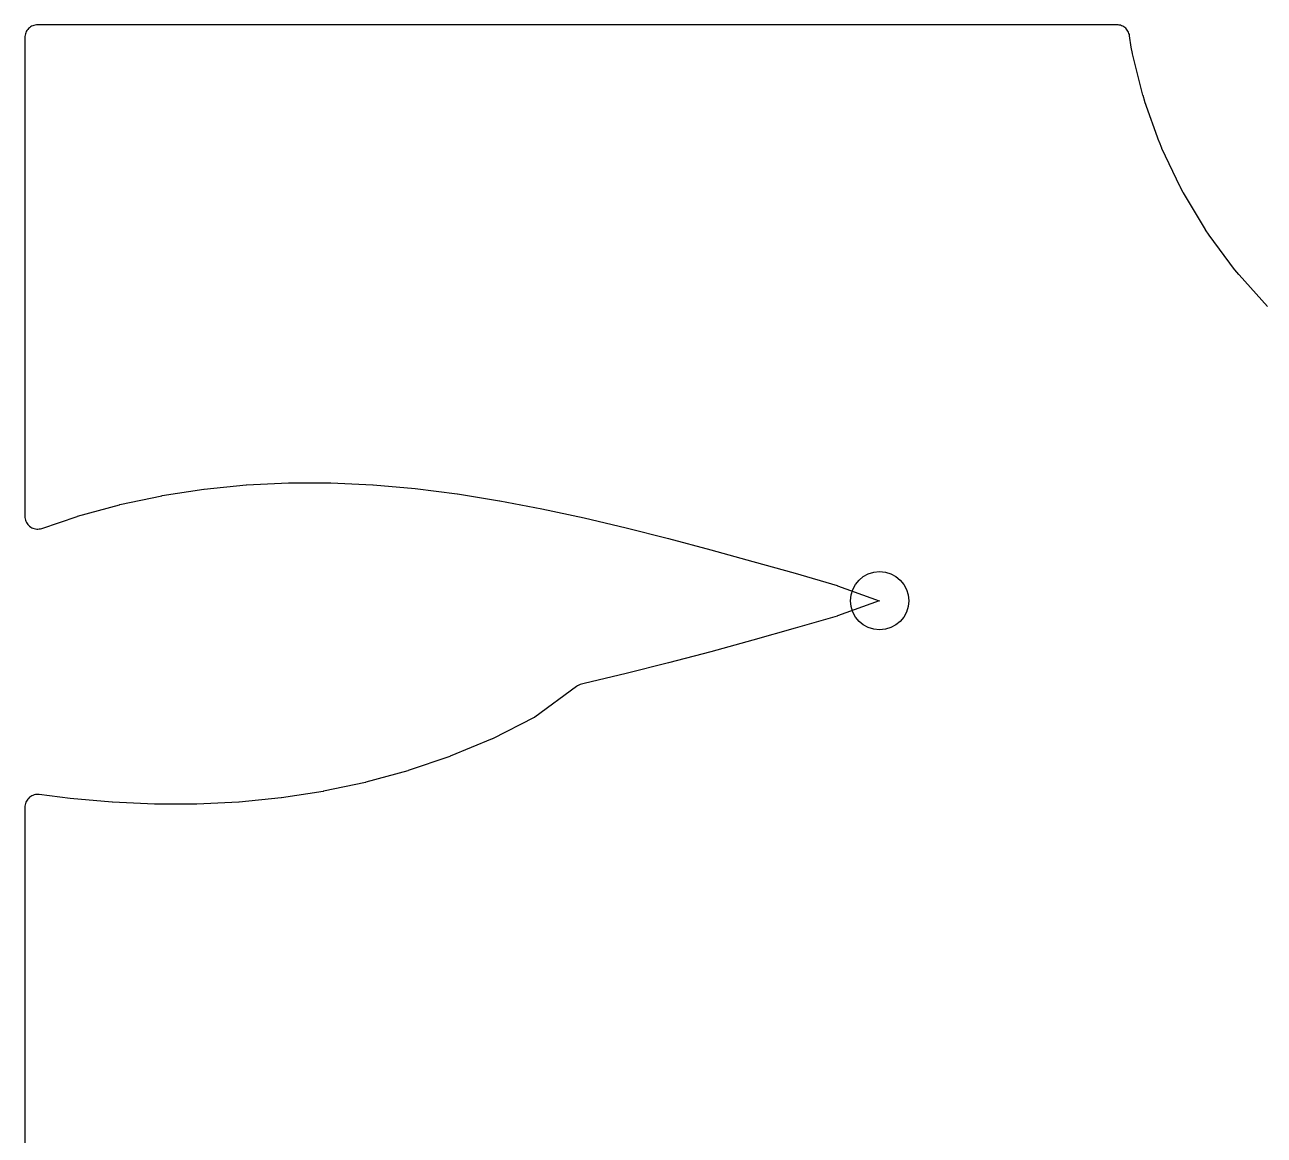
# Model space of a CAD drawing. Header units: millimetres. Extents: x -94 to 94, y -94 to 94.
# Drawn here: x 1.89 to 26.01, y -62.72 to -41.11 of the extents above; entities that cross this region are included whole.
import ezdxf

# ---------------------------------------------------------------- set-up
doc = ezdxf.new("R2010")
doc.units = ezdxf.units.MM
doc.layers.add('CUT_INNER', color=6, linetype='Continuous')
doc.layers.add('ENGRAVE', color=7, linetype='Continuous')

msp = doc.modelspace()

# ---------------------------------------------------------------- linework, layer by layer
at = {"layer": 'CUT_INNER'}
msp.add_lwpolyline([(26.0787, -46.5901), (25.5223, -45.9763), (25.5183, -45.9716), (25.4398, -45.876), (25.4361, -45.8712), (24.9425, -45.2057), (24.939, -45.2007), (24.8703, -45.0978), (24.867, -45.0927), (24.4411, -44.382), (24.438, -44.3767), (24.3797, -44.2676), (24.377, -44.2621), (24.0227, -43.5132), (24.0203, -43.5075), (23.9729, -43.3933), (23.9707, -43.3875), (23.6916, -42.6075), (23.6897, -42.6016), (23.6538, -42.4833), (23.6521, -42.4774), (23.4508, -41.6737), (23.4495, -41.6677), (23.4253, -41.5464), (23.4243, -41.5403), (23.3917, -41.3208), (23.3871, -41.2975), (23.3804, -41.2748), (23.3715, -41.2528), (23.3605, -41.2318), (23.3476, -41.2119), (23.3329, -41.1933), (23.3165, -41.1762), (23.2986, -41.1607), (23.2792, -41.1469), (23.2587, -41.1351), (23.2371, -41.1253), (23.2147, -41.1176), (23.1916, -41.112), (23.1681, -41.1086), (23.1444, -41.1075), (2.14, -41.1075), (2.1155, -41.1087), (2.0912, -41.1123), (2.0674, -41.1183), (2.0443, -41.1265), (2.0222, -41.137), (2.0011, -41.1496), (1.9814, -41.1642), (1.9632, -41.1807), (1.9467, -41.1989), (1.9321, -41.2186), (1.9195, -41.2397), (1.909, -41.2618), (1.9008, -41.2849), (1.8948, -41.3087), (1.8912, -41.333), (1.89, -41.3575), (1.89, -50.6745), (1.8912, -50.6995), (1.895, -50.7242), (1.9012, -50.7484), (1.9097, -50.7718), (1.9206, -50.7943), (1.9336, -50.8156), (1.9487, -50.8355), (1.9657, -50.8538), (1.9845, -50.8703), (2.0048, -50.8848), (2.0265, -50.8972), (2.0492, -50.9075), (2.0729, -50.9154), (2.0973, -50.9208), (2.1221, -50.9239), (2.1471, -50.9244), (2.172, -50.9225), (2.1965, -50.918), (2.2206, -50.9112), (2.9104, -50.6764), (2.9175, -50.6742), (3.7322, -50.4501), (3.7392, -50.4484), (4.554, -50.274), (4.5609, -50.2727), (5.3758, -50.1454), (5.3825, -50.1446), (6.1977, -50.0622), (6.2041, -50.0617), (7.0196, -50.0221), (7.0257, -50.0219), (7.8415, -50.0226), (7.8472, -50.0227), (8.6635, -50.0609), (8.6687, -50.0613), (9.4855, -50.1342), (9.4902, -50.1347), (10.3075, -50.239), (10.3117, -50.2395), (11.1296, -50.3718), (11.1331, -50.3724), (11.9516, -50.5291), (11.9545, -50.5297), (12.7736, -50.7069), (12.776, -50.7075), (13.5956, -50.9017), (13.5975, -50.9021), (14.4176, -51.1096), (14.419, -51.11), (15.239, -51.3274), (16.0609, -51.5526), (16.8829, -51.784), (16.8841, -51.7843), (17.7016, -52.0239), (17.7088, -52.0262), (18.521, -52.3181), (18.5261, -52.3202), (18.521, -52.3224), (17.7088, -52.6143), (17.7016, -52.6166), (16.8841, -52.8561), (16.8829, -52.8565), (16.0626, -53.0874), (15.241, -53.3125), (14.419, -53.5304), (14.4176, -53.5308), (13.5975, -53.7383), (13.5956, -53.7388), (12.776, -53.933), (12.7736, -53.9335), (12.7226, -53.9445), (12.6971, -53.9515), (12.6724, -53.9611), (12.6489, -53.9733), (12.6268, -53.9879), (11.8157, -54.5883), (11.8114, -54.5912), (11.8068, -54.5938), (10.994, -55.0063), (10.9853, -55.0103), (10.1717, -55.347), (10.1642, -55.3498), (9.3498, -55.627), (9.3427, -55.6292), (8.528, -55.8533), (8.521, -55.855), (7.7062, -56.0294), (7.6993, -56.0307), (6.8844, -56.158), (6.8777, -56.1588), (6.0625, -56.2412), (6.056, -56.2417), (5.2406, -56.2813), (5.2345, -56.2814), (4.4187, -56.2808), (4.4129, -56.2807), (3.5967, -56.2425), (3.5915, -56.2421), (2.7747, -56.1692), (2.77, -56.1687), (2.1716, -56.0924), (2.1468, -56.0905), (2.1218, -56.091), (2.097, -56.0941), (2.0727, -56.0996), (2.049, -56.1075), (2.0263, -56.1177), (2.0046, -56.1302), (1.9844, -56.1447), (1.9656, -56.1612), (1.9486, -56.1795), (1.9336, -56.1994), (1.9205, -56.2207), (1.9097, -56.2431), (1.9011, -56.2666), (1.895, -56.2908), (1.8912, -56.3154), (1.89, -56.3404), (1.89, -89.4993)], dxfattribs=at)
at = {"layer": 'ENGRAVE'}
msp.add_circle((18.527, -52.3202), 0.567, dxfattribs=at)

doc.saveas('drawing.dxf')
